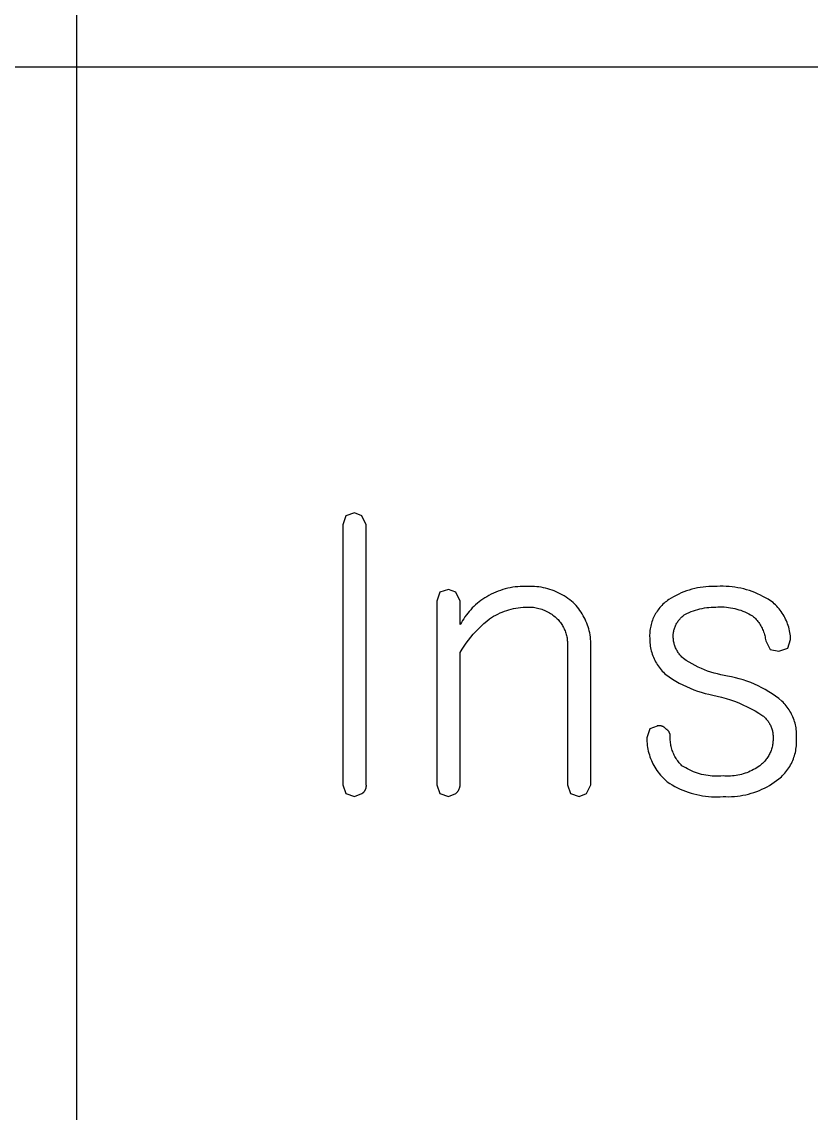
# Model space of a CAD drawing. Header units: millimetres. Extents: x 3033 to 5773, y 123 to 1487.
# Drawn here: x 5676.19 to 5703.89, y 274.85 to 313.14 of the extents above; entities that cross this region are included whole.
import ezdxf

# ---------------------------------------------------------------- set-up
doc = ezdxf.new("R2010")
doc.units = ezdxf.units.MM
doc.header["$MEASUREMENT"] = 0
doc.layers.add('TEX', color=70, linetype='Continuous')

msp = doc.modelspace()

# ---------------------------------------------------------------- linework, layer by layer
at = {"layer": 'TEX'}
for p, q in [((5678.113, 236.563), (5678.113, 386.563)), ((5394.391, 311.563), (5773.113, 311.563)), ((5687.556, 295.806), (5687.453, 295.497)), ((5687.865, 295.909), (5687.556, 295.806)), ((5688.123, 295.806), (5687.865, 295.909)), ((5688.278, 295.497), (5688.123, 295.806)), ((5687.453, 295.497), (5687.453, 286.373)), ((5688.278, 286.373), (5688.278, 295.497)), ((5693.417, 293.301), (5693.33, 293.285)), ((5693.505, 293.314), (5693.417, 293.301)), ((5693.593, 293.323), (5693.505, 293.314)), ((5693.682, 293.33), (5693.593, 293.323)), ((5693.77, 293.334), (5693.682, 293.33)), ((5693.859, 293.334), (5693.77, 293.334)), ((5693.948, 293.332), (5693.859, 293.334)), ((5694.026, 293.334), (5693.948, 293.332)), ((5694.105, 293.333), (5694.026, 293.334)), ((5694.184, 293.33), (5694.105, 293.333)), ((5694.262, 293.323), (5694.184, 293.33)), ((5694.34, 293.314), (5694.262, 293.323)), ((5694.418, 293.303), (5694.34, 293.314)), ((5694.495, 293.288), (5694.418, 293.303)), ((5700.002, 293.297), (5699.904, 293.279)), ((5700.101, 293.311), (5700.002, 293.297)), ((5700.199, 293.322), (5700.101, 293.311)), ((5700.299, 293.33), (5700.199, 293.322)), ((5700.398, 293.334), (5700.299, 293.33)), ((5700.498, 293.335), (5700.398, 293.334)), ((5700.597, 293.332), (5700.498, 293.335)), ((5700.701, 293.336), (5700.597, 293.332)), ((5700.805, 293.337), (5700.701, 293.336)), ((5700.909, 293.334), (5700.805, 293.337)), ((5701.013, 293.328), (5700.909, 293.334)), ((5701.116, 293.318), (5701.013, 293.328)), ((5701.219, 293.305), (5701.116, 293.318)), ((5701.322, 293.288), (5701.219, 293.305)), ((5690.855, 293.126), (5690.752, 292.817)), ((5691.164, 293.229), (5690.855, 293.126)), ((5691.422, 293.126), (5691.164, 293.229)), ((5691.577, 292.817), (5691.422, 293.126)), ((5692.436, 292.929), (5692.369, 292.885)), ((5692.504, 292.971), (5692.436, 292.929)), ((5692.582, 293.015), (5692.504, 292.971)), ((5692.66, 293.056), (5692.582, 293.015)), ((5692.74, 293.095), (5692.66, 293.056)), ((5692.821, 293.13), (5692.74, 293.095)), ((5692.904, 293.163), (5692.821, 293.13)), ((5692.987, 293.194), (5692.904, 293.163)), ((5693.072, 293.221), (5692.987, 293.194)), ((5693.157, 293.245), (5693.072, 293.221)), ((5693.243, 293.267), (5693.157, 293.245)), ((5693.33, 293.285), (5693.243, 293.267)), ((5694.572, 293.271), (5694.495, 293.288)), ((5694.648, 293.251), (5694.572, 293.271)), ((5694.724, 293.229), (5694.648, 293.251)), ((5694.798, 293.204), (5694.724, 293.229)), ((5694.872, 293.176), (5694.798, 293.204)), ((5694.945, 293.146), (5694.872, 293.176)), ((5695.016, 293.113), (5694.945, 293.146)), ((5695.087, 293.078), (5695.016, 293.113)), ((5695.156, 293.041), (5695.087, 293.078)), ((5695.224, 293.001), (5695.156, 293.041)), ((5695.29, 292.958), (5695.224, 293.001)), ((5695.355, 292.914), (5695.29, 292.958)), ((5695.418, 292.867), (5695.355, 292.914)), ((5698.981, 292.921), (5698.896, 292.868)), ((5699.067, 292.971), (5698.981, 292.921)), ((5699.154, 293.018), (5699.067, 292.971)), ((5699.244, 293.062), (5699.154, 293.018)), ((5699.335, 293.102), (5699.244, 293.062)), ((5699.427, 293.14), (5699.335, 293.102)), ((5699.52, 293.174), (5699.427, 293.14)), ((5699.615, 293.205), (5699.52, 293.174)), ((5699.71, 293.233), (5699.615, 293.205)), ((5699.807, 293.258), (5699.71, 293.233)), ((5699.904, 293.279), (5699.807, 293.258)), ((5701.424, 293.268), (5701.322, 293.288)), ((5701.525, 293.244), (5701.424, 293.268)), ((5701.625, 293.217), (5701.525, 293.244)), ((5701.725, 293.186), (5701.625, 293.217)), ((5701.823, 293.152), (5701.725, 293.186)), ((5701.92, 293.115), (5701.823, 293.152)), ((5702.016, 293.074), (5701.92, 293.115)), ((5702.11, 293.03), (5702.016, 293.074)), ((5702.203, 292.984), (5702.11, 293.03)), ((5702.294, 292.933), (5702.203, 292.984)), ((5702.383, 292.88), (5702.294, 292.933)), ((5690.752, 292.817), (5690.752, 286.373)), ((5691.577, 291.992), (5691.577, 292.817)), ((5691.999, 292.576), (5691.944, 292.517)), ((5692.057, 292.632), (5691.999, 292.576)), ((5692.116, 292.687), (5692.057, 292.632)), ((5692.176, 292.74), (5692.116, 292.687)), ((5692.239, 292.79), (5692.176, 292.74)), ((5692.303, 292.839), (5692.239, 292.79)), ((5692.369, 292.885), (5692.303, 292.839)), ((5693.287, 292.515), (5693.368, 292.537)), ((5693.368, 292.537), (5693.449, 292.556)), ((5693.449, 292.556), (5693.532, 292.572)), ((5693.532, 292.572), (5693.614, 292.586)), ((5693.614, 292.586), (5693.697, 292.596)), ((5693.697, 292.596), (5693.78, 292.604)), ((5693.78, 292.604), (5693.864, 292.609)), ((5693.864, 292.609), (5693.948, 292.61)), ((5693.948, 292.61), (5693.997, 292.61)), ((5693.997, 292.61), (5694.047, 292.609)), ((5694.047, 292.609), (5694.096, 292.605)), ((5694.096, 292.605), (5694.145, 292.6)), ((5694.145, 292.6), (5694.195, 292.593)), ((5694.195, 292.593), (5694.243, 292.584)), ((5694.243, 292.584), (5694.292, 292.574)), ((5694.292, 292.574), (5694.34, 292.562)), ((5694.34, 292.562), (5694.388, 292.549)), ((5694.388, 292.549), (5694.435, 292.533)), ((5694.435, 292.533), (5694.481, 292.517)), ((5695.479, 292.818), (5695.418, 292.867)), ((5695.539, 292.767), (5695.479, 292.818)), ((5695.597, 292.713), (5695.539, 292.767)), ((5695.645, 292.66), (5695.597, 292.713)), ((5695.692, 292.605), (5695.645, 292.66)), ((5695.736, 292.548), (5695.692, 292.605)), ((5695.779, 292.489), (5695.736, 292.548)), ((5698.551, 292.551), (5698.52, 292.509)), ((5698.585, 292.591), (5698.551, 292.551)), ((5698.619, 292.63), (5698.585, 292.591)), ((5698.655, 292.668), (5698.619, 292.63)), ((5698.692, 292.705), (5698.655, 292.668)), ((5698.731, 292.74), (5698.692, 292.705)), ((5698.77, 292.775), (5698.731, 292.74)), ((5698.811, 292.807), (5698.77, 292.775)), ((5698.853, 292.838), (5698.811, 292.807)), ((5698.896, 292.868), (5698.853, 292.838)), ((5699.912, 292.525), (5699.989, 292.545)), ((5699.989, 292.545), (5700.068, 292.563)), ((5700.068, 292.563), (5700.146, 292.577)), ((5700.146, 292.577), (5700.226, 292.589)), ((5700.226, 292.589), (5700.305, 292.598)), ((5700.305, 292.598), (5700.385, 292.605)), ((5700.385, 292.605), (5700.465, 292.609)), ((5700.465, 292.609), (5700.546, 292.61)), ((5700.546, 292.61), (5700.62, 292.615)), ((5700.62, 292.615), (5700.695, 292.617)), ((5700.695, 292.617), (5700.77, 292.616)), ((5700.77, 292.616), (5700.845, 292.613)), ((5700.845, 292.613), (5700.919, 292.607)), ((5700.919, 292.607), (5700.994, 292.598)), ((5700.994, 292.598), (5701.068, 292.587)), ((5701.068, 292.587), (5701.141, 292.573)), ((5701.141, 292.573), (5701.214, 292.557)), ((5701.214, 292.557), (5701.287, 292.538)), ((5701.287, 292.538), (5701.359, 292.517)), ((5702.47, 292.824), (5702.383, 292.88)), ((5702.556, 292.765), (5702.47, 292.824)), ((5702.601, 292.724), (5702.556, 292.765)), ((5702.645, 292.681), (5702.601, 292.724)), ((5702.688, 292.637), (5702.645, 292.681)), ((5702.729, 292.592), (5702.688, 292.637)), ((5702.768, 292.545), (5702.729, 292.592)), ((5702.806, 292.497), (5702.768, 292.545)), ((5691.698, 292.2), (5691.655, 292.132)), ((5691.743, 292.267), (5691.698, 292.2)), ((5691.79, 292.332), (5691.743, 292.267)), ((5691.839, 292.395), (5691.79, 292.332)), ((5691.891, 292.457), (5691.839, 292.395)), ((5691.944, 292.517), (5691.891, 292.457)), ((5692.504, 292.116), (5692.607, 292.198)), ((5692.607, 292.198), (5692.678, 292.244)), ((5692.678, 292.244), (5692.749, 292.287)), ((5692.749, 292.287), (5692.823, 292.327)), ((5692.823, 292.327), (5692.897, 292.365)), ((5692.897, 292.365), (5692.973, 292.401)), ((5692.973, 292.401), (5693.05, 292.433)), ((5693.05, 292.433), (5693.128, 292.463)), ((5693.128, 292.463), (5693.207, 292.491)), ((5693.207, 292.491), (5693.287, 292.515)), ((5694.481, 292.517), (5694.527, 292.498)), ((5694.527, 292.498), (5694.573, 292.478)), ((5694.573, 292.478), (5694.617, 292.457)), ((5694.617, 292.457), (5694.661, 292.434)), ((5694.661, 292.434), (5694.704, 292.409)), ((5694.704, 292.409), (5694.747, 292.383)), ((5694.747, 292.383), (5694.788, 292.356)), ((5694.788, 292.356), (5694.828, 292.327)), ((5694.828, 292.327), (5694.867, 292.297)), ((5694.867, 292.297), (5694.906, 292.265)), ((5694.906, 292.265), (5694.943, 292.232)), ((5694.943, 292.232), (5694.979, 292.198)), ((5694.979, 292.198), (5695.008, 292.167)), ((5695.008, 292.167), (5695.037, 292.136)), ((5695.819, 292.43), (5695.779, 292.489)), ((5695.858, 292.369), (5695.819, 292.43)), ((5695.894, 292.306), (5695.858, 292.369)), ((5695.928, 292.243), (5695.894, 292.306)), ((5695.96, 292.178), (5695.928, 292.243)), ((5695.99, 292.112), (5695.96, 292.178)), ((5698.34, 292.192), (5698.321, 292.143)), ((5698.361, 292.24), (5698.34, 292.192)), ((5698.383, 292.287), (5698.361, 292.24)), ((5698.407, 292.333), (5698.383, 292.287)), ((5698.433, 292.379), (5698.407, 292.333)), ((5698.46, 292.423), (5698.433, 292.379)), ((5698.489, 292.467), (5698.46, 292.423)), ((5698.52, 292.509), (5698.489, 292.467)), ((5699.229, 292.122), (5699.249, 292.148)), ((5699.249, 292.148), (5699.269, 292.174)), ((5699.269, 292.174), (5699.291, 292.199)), ((5699.291, 292.199), (5699.313, 292.224)), ((5699.313, 292.224), (5699.336, 292.247)), ((5699.336, 292.247), (5699.36, 292.27)), ((5699.36, 292.27), (5699.385, 292.292)), ((5699.385, 292.292), (5699.41, 292.313)), ((5699.41, 292.313), (5699.436, 292.333)), ((5699.436, 292.333), (5699.463, 292.353)), ((5699.463, 292.353), (5699.535, 292.388)), ((5699.535, 292.388), (5699.609, 292.42)), ((5699.609, 292.42), (5699.683, 292.45)), ((5699.683, 292.45), (5699.758, 292.478)), ((5699.758, 292.478), (5699.835, 292.503)), ((5699.835, 292.503), (5699.912, 292.525)), ((5701.359, 292.517), (5701.429, 292.494)), ((5701.429, 292.494), (5701.5, 292.467)), ((5701.5, 292.467), (5701.569, 292.439)), ((5701.569, 292.439), (5701.637, 292.408)), ((5701.637, 292.408), (5701.704, 292.375)), ((5701.704, 292.375), (5701.77, 292.339)), ((5701.77, 292.339), (5701.834, 292.301)), ((5701.834, 292.301), (5701.869, 292.271)), ((5701.869, 292.271), (5701.903, 292.239)), ((5701.903, 292.239), (5701.935, 292.206)), ((5701.935, 292.206), (5701.966, 292.172)), ((5701.966, 292.172), (5701.997, 292.137)), ((5702.842, 292.448), (5702.806, 292.497)), ((5702.877, 292.397), (5702.842, 292.448)), ((5702.91, 292.345), (5702.877, 292.397)), ((5702.941, 292.293), (5702.91, 292.345)), ((5702.97, 292.239), (5702.941, 292.293)), ((5702.998, 292.184), (5702.97, 292.239)), ((5703.023, 292.129), (5702.998, 292.184)), ((5691.615, 292.063), (5691.577, 291.992)), ((5691.655, 292.132), (5691.615, 292.063)), ((5692.121, 291.755), (5692.212, 291.85)), ((5692.212, 291.85), (5692.307, 291.942)), ((5692.307, 291.942), (5692.404, 292.03)), ((5692.404, 292.03), (5692.504, 292.116)), ((5695.037, 292.136), (5695.064, 292.103)), ((5695.064, 292.103), (5695.09, 292.069)), ((5695.09, 292.069), (5695.115, 292.035)), ((5695.115, 292.035), (5695.139, 291.999)), ((5695.139, 291.999), (5695.162, 291.963)), ((5695.162, 291.963), (5695.183, 291.926)), ((5695.183, 291.926), (5695.204, 291.889)), ((5695.204, 291.889), (5695.222, 291.85)), ((5695.222, 291.85), (5695.24, 291.811)), ((5695.24, 291.811), (5695.256, 291.772)), ((5695.256, 291.772), (5695.271, 291.732)), ((5696.018, 292.046), (5695.99, 292.112)), ((5696.043, 291.978), (5696.018, 292.046)), ((5696.066, 291.91), (5696.043, 291.978)), ((5696.086, 291.84), (5696.066, 291.91)), ((5696.105, 291.771), (5696.086, 291.84)), ((5696.12, 291.7), (5696.105, 291.771)), ((5698.234, 291.789), (5698.229, 291.737)), ((5698.241, 291.841), (5698.234, 291.789)), ((5698.25, 291.892), (5698.241, 291.841)), ((5698.261, 291.943), (5698.25, 291.892)), ((5698.273, 291.994), (5698.261, 291.943)), ((5698.287, 292.044), (5698.273, 291.994)), ((5698.303, 292.094), (5698.287, 292.044)), ((5698.321, 292.143), (5698.303, 292.094)), ((5699.063, 291.729), (5699.07, 291.762)), ((5699.07, 291.762), (5699.077, 291.794)), ((5699.077, 291.794), (5699.086, 291.826)), ((5699.086, 291.826), (5699.095, 291.857)), ((5699.095, 291.857), (5699.106, 291.889)), ((5699.106, 291.889), (5699.118, 291.92)), ((5699.118, 291.92), (5699.131, 291.95)), ((5699.131, 291.95), (5699.145, 291.98)), ((5699.145, 291.98), (5699.159, 292.01)), ((5699.159, 292.01), (5699.175, 292.038)), ((5699.175, 292.038), (5699.192, 292.067)), ((5699.192, 292.067), (5699.21, 292.095)), ((5699.21, 292.095), (5699.229, 292.122)), ((5701.997, 292.137), (5702.026, 292.101)), ((5702.026, 292.101), (5702.053, 292.064)), ((5702.053, 292.064), (5702.08, 292.027)), ((5702.08, 292.027), (5702.105, 291.988)), ((5702.105, 291.988), (5702.128, 291.948)), ((5702.128, 291.948), (5702.151, 291.908)), ((5702.151, 291.908), (5702.172, 291.866)), ((5702.172, 291.866), (5702.191, 291.825)), ((5702.191, 291.825), (5702.209, 291.782)), ((5702.209, 291.782), (5702.226, 291.739)), ((5703.047, 292.072), (5703.023, 292.129)), ((5703.068, 292.015), (5703.047, 292.072)), ((5703.088, 291.957), (5703.068, 292.015)), ((5703.106, 291.898), (5703.088, 291.957)), ((5703.122, 291.839), (5703.106, 291.898)), ((5703.136, 291.78), (5703.122, 291.839)), ((5703.148, 291.72), (5703.136, 291.78)), ((5691.789, 291.346), (5691.867, 291.452)), ((5691.867, 291.452), (5691.948, 291.556)), ((5691.948, 291.556), (5692.033, 291.657)), ((5692.033, 291.657), (5692.121, 291.755)), ((5695.271, 291.732), (5695.284, 291.691)), ((5695.284, 291.691), (5695.296, 291.65)), ((5695.296, 291.65), (5695.307, 291.609)), ((5695.307, 291.609), (5695.316, 291.567)), ((5695.316, 291.567), (5695.324, 291.525)), ((5695.324, 291.525), (5695.33, 291.483)), ((5695.33, 291.483), (5695.335, 291.441)), ((5695.335, 291.441), (5695.338, 291.398)), ((5695.338, 291.398), (5695.34, 291.356)), ((5696.134, 291.629), (5696.12, 291.7)), ((5696.145, 291.558), (5696.134, 291.629)), ((5696.153, 291.486), (5696.145, 291.558)), ((5696.159, 291.414), (5696.153, 291.486)), ((5696.163, 291.342), (5696.159, 291.414)), ((5698.226, 291.685), (5698.224, 291.632)), ((5698.224, 291.632), (5698.224, 291.58)), ((5698.224, 291.58), (5698.226, 291.528)), ((5698.229, 291.737), (5698.226, 291.685)), ((5698.226, 291.528), (5698.226, 291.47)), ((5698.226, 291.47), (5698.228, 291.412)), ((5698.228, 291.412), (5698.232, 291.354)), ((5699.05, 291.595), (5699.051, 291.631)), ((5699.051, 291.559), (5699.05, 291.595)), ((5699.051, 291.631), (5699.054, 291.664)), ((5699.052, 291.524), (5699.051, 291.559)), ((5699.056, 291.488), (5699.052, 291.524)), ((5699.054, 291.664), (5699.058, 291.697)), ((5699.06, 291.452), (5699.056, 291.488)), ((5699.058, 291.697), (5699.063, 291.729)), ((5699.065, 291.417), (5699.06, 291.452)), ((5699.072, 291.382), (5699.065, 291.417)), ((5699.08, 291.347), (5699.072, 291.382)), ((5702.226, 291.739), (5702.241, 291.695)), ((5702.241, 291.695), (5702.254, 291.651)), ((5702.254, 291.651), (5702.266, 291.607)), ((5702.266, 291.607), (5702.276, 291.562)), ((5702.276, 291.562), (5702.285, 291.516)), ((5702.285, 291.516), (5702.293, 291.471)), ((5702.293, 291.471), (5702.298, 291.425)), ((5702.298, 291.425), (5702.453, 291.116)), ((5703.071, 291.167), (5703.174, 291.476)), ((5703.157, 291.659), (5703.148, 291.72)), ((5703.165, 291.598), (5703.157, 291.659)), ((5703.171, 291.537), (5703.165, 291.598)), ((5703.174, 291.476), (5703.171, 291.537)), ((5691.577, 291.012), (5691.644, 291.126)), ((5691.577, 286.425), (5691.577, 291.012)), ((5691.644, 291.126), (5691.714, 291.237)), ((5691.714, 291.237), (5691.789, 291.346)), ((5695.34, 291.313), (5695.339, 291.27)), ((5695.339, 291.27), (5695.339, 286.373)), ((5695.34, 291.356), (5695.34, 291.313)), ((5696.164, 291.27), (5696.163, 291.342)), ((5696.164, 286.373), (5696.164, 291.27)), ((5698.232, 291.354), (5698.238, 291.296)), ((5698.238, 291.296), (5698.246, 291.238)), ((5698.246, 291.238), (5698.256, 291.181)), ((5698.256, 291.181), (5698.267, 291.124)), ((5698.267, 291.124), (5698.281, 291.068)), ((5698.281, 291.068), (5698.297, 291.012)), ((5698.297, 291.012), (5698.315, 290.956)), ((5699.089, 291.312), (5699.08, 291.347)), ((5699.099, 291.278), (5699.089, 291.312)), ((5699.111, 291.244), (5699.099, 291.278)), ((5699.123, 291.211), (5699.111, 291.244)), ((5699.137, 291.178), (5699.123, 291.211)), ((5699.152, 291.145), (5699.137, 291.178)), ((5699.168, 291.113), (5699.152, 291.145)), ((5699.185, 291.081), (5699.168, 291.113)), ((5699.203, 291.051), (5699.185, 291.081)), ((5699.223, 291.02), (5699.203, 291.051)), ((5699.243, 290.991), (5699.223, 291.02)), ((5702.453, 291.116), (5702.762, 291.064)), ((5702.762, 291.064), (5703.071, 291.167)), ((5698.315, 290.956), (5698.335, 290.902)), ((5698.335, 290.902), (5698.356, 290.848)), ((5698.356, 290.848), (5698.38, 290.795)), ((5698.38, 290.795), (5698.405, 290.742)), ((5698.405, 290.742), (5698.432, 290.691)), ((5698.432, 290.691), (5698.461, 290.64)), ((5698.461, 290.64), (5698.491, 290.591)), ((5699.264, 290.962), (5699.243, 290.991)), ((5699.287, 290.934), (5699.264, 290.962)), ((5699.31, 290.907), (5699.287, 290.934)), ((5699.334, 290.88), (5699.31, 290.907)), ((5699.359, 290.855), (5699.334, 290.88)), ((5699.385, 290.83), (5699.359, 290.855)), ((5699.412, 290.806), (5699.385, 290.83)), ((5699.511, 290.739), (5699.412, 290.806)), ((5699.613, 290.675), (5699.511, 290.739)), ((5699.716, 290.615), (5699.613, 290.675)), ((5699.822, 290.558), (5699.716, 290.615)), ((5698.491, 290.591), (5698.523, 290.543)), ((5698.523, 290.543), (5698.557, 290.495)), ((5698.557, 290.495), (5698.593, 290.449)), ((5698.593, 290.449), (5698.63, 290.405)), ((5698.63, 290.405), (5698.669, 290.361)), ((5698.669, 290.361), (5698.709, 290.319)), ((5698.709, 290.319), (5698.75, 290.278)), ((5698.75, 290.278), (5698.793, 290.239)), ((5698.793, 290.239), (5698.907, 290.159)), ((5699.93, 290.505), (5699.822, 290.558)), ((5700.039, 290.455), (5699.93, 290.505)), ((5700.149, 290.408), (5700.039, 290.455)), ((5700.261, 290.365), (5700.149, 290.408)), ((5700.375, 290.326), (5700.261, 290.365)), ((5700.49, 290.291), (5700.375, 290.326)), ((5700.605, 290.26), (5700.49, 290.291)), ((5700.722, 290.232), (5700.605, 290.26)), ((5700.84, 290.208), (5700.722, 290.232)), ((5698.907, 290.159), (5699.024, 290.082)), ((5699.024, 290.082), (5699.143, 290.009)), ((5699.143, 290.009), (5699.264, 289.941)), ((5699.264, 289.941), (5699.388, 289.876)), ((5699.388, 289.876), (5699.514, 289.816)), ((5700.958, 290.188), (5700.84, 290.208)), ((5701.097, 290.161), (5700.958, 290.188)), ((5701.235, 290.13), (5701.097, 290.161)), ((5701.372, 290.093), (5701.235, 290.13)), ((5701.507, 290.053), (5701.372, 290.093)), ((5701.641, 290.007), (5701.507, 290.053)), ((5701.773, 289.957), (5701.641, 290.007)), ((5701.904, 289.902), (5701.773, 289.957)), ((5702.032, 289.843), (5701.904, 289.902)), ((5699.514, 289.816), (5699.642, 289.76)), ((5699.642, 289.76), (5699.772, 289.708)), ((5699.772, 289.708), (5699.903, 289.661)), ((5699.903, 289.661), (5700.036, 289.618)), ((5700.036, 289.618), (5700.17, 289.58)), ((5700.17, 289.58), (5700.306, 289.547)), ((5700.306, 289.547), (5700.443, 289.518)), ((5700.443, 289.518), (5700.598, 289.485)), ((5700.598, 289.485), (5700.752, 289.447)), ((5702.159, 289.78), (5702.032, 289.843)), ((5702.283, 289.712), (5702.159, 289.78)), ((5702.405, 289.64), (5702.283, 289.712)), ((5702.524, 289.564), (5702.405, 289.64)), ((5702.641, 289.484), (5702.524, 289.564)), ((5702.754, 289.399), (5702.641, 289.484)), ((5700.752, 289.447), (5700.905, 289.404)), ((5700.905, 289.404), (5701.057, 289.355)), ((5701.057, 289.355), (5701.207, 289.302)), ((5701.207, 289.302), (5701.355, 289.244)), ((5701.355, 289.244), (5701.501, 289.181)), ((5701.501, 289.181), (5701.645, 289.113)), ((5701.645, 289.113), (5701.786, 289.041)), ((5702.865, 289.311), (5702.754, 289.399)), ((5702.906, 289.271), (5702.865, 289.311)), ((5702.945, 289.23), (5702.906, 289.271)), ((5702.983, 289.187), (5702.945, 289.23)), ((5703.019, 289.143), (5702.983, 289.187)), ((5703.054, 289.098), (5703.019, 289.143)), ((5703.087, 289.052), (5703.054, 289.098)), ((5701.786, 289.041), (5701.925, 288.964)), ((5701.925, 288.964), (5702.062, 288.882)), ((5702.062, 288.882), (5702.195, 288.796)), ((5702.195, 288.796), (5702.221, 288.775)), ((5702.221, 288.775), (5702.246, 288.753)), ((5702.246, 288.753), (5702.27, 288.73)), ((5702.27, 288.73), (5702.294, 288.706)), ((5702.294, 288.706), (5702.316, 288.681)), ((5703.119, 289.004), (5703.087, 289.052)), ((5703.149, 288.956), (5703.119, 289.004)), ((5703.178, 288.906), (5703.149, 288.956)), ((5703.204, 288.856), (5703.178, 288.906)), ((5703.229, 288.804), (5703.204, 288.856)), ((5703.252, 288.752), (5703.229, 288.804)), ((5703.274, 288.699), (5703.252, 288.752)), ((5703.293, 288.646), (5703.274, 288.699)), ((5698.226, 288.332), (5698.123, 288.023)), ((5698.484, 288.435), (5698.226, 288.332)), ((5698.493, 288.438), (5698.484, 288.435)), ((5698.503, 288.44), (5698.493, 288.438)), ((5698.513, 288.442), (5698.503, 288.44)), ((5698.522, 288.443), (5698.513, 288.442)), ((5698.532, 288.444), (5698.522, 288.443)), ((5698.542, 288.445), (5698.532, 288.444)), ((5698.552, 288.446), (5698.542, 288.445)), ((5698.562, 288.446), (5698.552, 288.446)), ((5698.572, 288.446), (5698.562, 288.446)), ((5698.582, 288.445), (5698.572, 288.446)), ((5698.591, 288.444), (5698.582, 288.445)), ((5698.601, 288.443), (5698.591, 288.444)), ((5698.611, 288.442), (5698.601, 288.443)), ((5698.621, 288.44), (5698.611, 288.442)), ((5698.63, 288.438), (5698.621, 288.44)), ((5698.64, 288.435), (5698.63, 288.438)), ((5698.649, 288.432), (5698.64, 288.435)), ((5698.659, 288.429), (5698.649, 288.432)), ((5698.668, 288.426), (5698.659, 288.429)), ((5698.677, 288.422), (5698.668, 288.426)), ((5698.686, 288.418), (5698.677, 288.422)), ((5698.695, 288.414), (5698.686, 288.418)), ((5698.704, 288.409), (5698.695, 288.414)), ((5698.712, 288.404), (5698.704, 288.409)), ((5698.721, 288.399), (5698.712, 288.404)), ((5698.729, 288.393), (5698.721, 288.399)), ((5698.737, 288.388), (5698.729, 288.393)), ((5698.745, 288.381), (5698.737, 288.388)), ((5698.752, 288.375), (5698.745, 288.381)), ((5698.76, 288.369), (5698.752, 288.375)), ((5698.767, 288.362), (5698.76, 288.369)), ((5698.774, 288.355), (5698.767, 288.362)), ((5698.78, 288.347), (5698.774, 288.355)), ((5698.787, 288.34), (5698.78, 288.347)), ((5698.793, 288.332), (5698.787, 288.34)), ((5698.802, 288.328), (5698.793, 288.332)), ((5698.81, 288.323), (5698.802, 288.328)), ((5698.818, 288.318), (5698.81, 288.323)), ((5698.826, 288.312), (5698.818, 288.318)), ((5702.316, 288.681), (5702.338, 288.656)), ((5702.338, 288.656), (5702.359, 288.63)), ((5702.359, 288.63), (5702.379, 288.603)), ((5702.379, 288.603), (5702.398, 288.575)), ((5702.398, 288.575), (5702.416, 288.547)), ((5702.416, 288.547), (5702.433, 288.518)), ((5702.433, 288.518), (5702.449, 288.489)), ((5702.449, 288.489), (5702.464, 288.459)), ((5702.464, 288.459), (5702.478, 288.428)), ((5702.478, 288.428), (5702.491, 288.398)), ((5702.491, 288.398), (5702.503, 288.366)), ((5702.503, 288.366), (5702.513, 288.335)), ((5702.513, 288.335), (5702.523, 288.302)), ((5703.311, 288.591), (5703.293, 288.646)), ((5703.327, 288.537), (5703.311, 288.591)), ((5703.341, 288.481), (5703.327, 288.537)), ((5703.353, 288.426), (5703.341, 288.481)), ((5703.363, 288.369), (5703.353, 288.426)), ((5703.372, 288.313), (5703.363, 288.369)), ((5698.123, 288.023), (5698.124, 287.955)), ((5698.124, 287.955), (5698.127, 287.887)), ((5698.834, 288.307), (5698.826, 288.312)), ((5698.841, 288.301), (5698.834, 288.307)), ((5698.849, 288.295), (5698.841, 288.301)), ((5698.856, 288.288), (5698.849, 288.295)), ((5698.863, 288.282), (5698.856, 288.288)), ((5698.87, 288.275), (5698.863, 288.282)), ((5698.876, 288.268), (5698.87, 288.275)), ((5698.882, 288.261), (5698.876, 288.268)), ((5698.888, 288.253), (5698.882, 288.261)), ((5698.894, 288.245), (5698.888, 288.253)), ((5698.9, 288.238), (5698.894, 288.245)), ((5698.905, 288.229), (5698.9, 288.238)), ((5698.91, 288.221), (5698.905, 288.229)), ((5698.914, 288.213), (5698.91, 288.221)), ((5698.919, 288.204), (5698.914, 288.213)), ((5698.923, 288.196), (5698.919, 288.204)), ((5698.927, 288.187), (5698.923, 288.196)), ((5698.93, 288.178), (5698.927, 288.187)), ((5698.933, 288.169), (5698.93, 288.178)), ((5698.936, 288.16), (5698.933, 288.169)), ((5698.939, 288.15), (5698.936, 288.16)), ((5698.941, 288.141), (5698.939, 288.15)), ((5698.943, 288.132), (5698.941, 288.141)), ((5698.945, 288.122), (5698.943, 288.132)), ((5698.946, 288.113), (5698.945, 288.122)), ((5698.947, 288.103), (5698.946, 288.113)), ((5698.947, 288.094), (5698.947, 288.103)), ((5698.948, 288.084), (5698.947, 288.094)), ((5698.947, 288.029), (5698.948, 288.074)), ((5698.947, 287.983), (5698.947, 288.029)), ((5698.949, 287.937), (5698.947, 287.983)), ((5698.948, 288.074), (5698.948, 288.084)), ((5698.952, 287.891), (5698.949, 287.937)), ((5702.523, 288.302), (5702.531, 288.27)), ((5702.531, 288.27), (5702.539, 288.237)), ((5702.539, 288.237), (5702.545, 288.205)), ((5702.545, 288.205), (5702.55, 288.172)), ((5702.55, 288.172), (5702.554, 288.138)), ((5702.554, 288.138), (5702.557, 288.105)), ((5702.556, 287.971), (5702.555, 287.931)), ((5702.558, 288.005), (5702.556, 287.971)), ((5702.557, 288.105), (5702.558, 288.072)), ((5702.558, 288.072), (5702.559, 288.038)), ((5702.559, 288.038), (5702.558, 288.005)), ((5703.378, 288.256), (5703.372, 288.313)), ((5703.382, 288.199), (5703.378, 288.256)), ((5703.381, 287.971), (5703.384, 288.028)), ((5703.382, 287.913), (5703.381, 287.971)), ((5703.385, 288.142), (5703.382, 288.199)), ((5703.384, 288.028), (5703.385, 288.085)), ((5703.385, 288.085), (5703.385, 288.142)), ((5698.127, 287.887), (5698.133, 287.82)), ((5698.133, 287.82), (5698.141, 287.752)), ((5698.141, 287.752), (5698.151, 287.685)), ((5698.151, 287.685), (5698.164, 287.619)), ((5698.164, 287.619), (5698.178, 287.553)), ((5698.178, 287.553), (5698.195, 287.487)), ((5698.957, 287.846), (5698.952, 287.891)), ((5698.964, 287.801), (5698.957, 287.846)), ((5698.972, 287.756), (5698.964, 287.801)), ((5698.982, 287.711), (5698.972, 287.756)), ((5698.993, 287.667), (5698.982, 287.711)), ((5699.005, 287.623), (5698.993, 287.667)), ((5699.02, 287.579), (5699.005, 287.623)), ((5699.035, 287.536), (5699.02, 287.579)), ((5702.487, 287.581), (5702.473, 287.544)), ((5702.5, 287.619), (5702.487, 287.581)), ((5702.511, 287.657), (5702.5, 287.619)), ((5702.522, 287.695), (5702.511, 287.657)), ((5702.531, 287.734), (5702.522, 287.695)), ((5702.538, 287.773), (5702.531, 287.734)), ((5702.544, 287.813), (5702.538, 287.773)), ((5702.549, 287.852), (5702.544, 287.813)), ((5702.553, 287.892), (5702.549, 287.852)), ((5702.555, 287.931), (5702.553, 287.892)), ((5703.339, 287.507), (5703.351, 287.564)), ((5703.351, 287.564), (5703.361, 287.621)), ((5703.361, 287.621), (5703.369, 287.679)), ((5703.369, 287.679), (5703.376, 287.737)), ((5703.376, 287.737), (5703.38, 287.796)), ((5703.38, 287.796), (5703.382, 287.854)), ((5703.382, 287.854), (5703.382, 287.913)), ((5698.195, 287.487), (5698.214, 287.422)), ((5698.214, 287.422), (5698.235, 287.358)), ((5698.235, 287.358), (5698.259, 287.294)), ((5698.259, 287.294), (5698.284, 287.231)), ((5698.284, 287.231), (5698.312, 287.169)), ((5698.312, 287.169), (5698.342, 287.108)), ((5699.052, 287.494), (5699.035, 287.536)), ((5699.071, 287.452), (5699.052, 287.494)), ((5699.09, 287.41), (5699.071, 287.452)), ((5699.112, 287.37), (5699.09, 287.41)), ((5699.134, 287.33), (5699.112, 287.37)), ((5699.158, 287.291), (5699.134, 287.33)), ((5699.183, 287.253), (5699.158, 287.291)), ((5699.21, 287.215), (5699.183, 287.253)), ((5699.237, 287.179), (5699.21, 287.215)), ((5699.266, 287.144), (5699.237, 287.179)), ((5702.24, 287.176), (5702.212, 287.148)), ((5702.266, 287.206), (5702.24, 287.176)), ((5702.292, 287.236), (5702.266, 287.206)), ((5702.317, 287.268), (5702.292, 287.236)), ((5702.34, 287.3), (5702.317, 287.268)), ((5702.363, 287.333), (5702.34, 287.3)), ((5702.384, 287.366), (5702.363, 287.333)), ((5702.404, 287.4), (5702.384, 287.366)), ((5702.423, 287.435), (5702.404, 287.4)), ((5702.441, 287.471), (5702.423, 287.435)), ((5702.458, 287.507), (5702.441, 287.471)), ((5702.473, 287.544), (5702.458, 287.507)), ((5703.199, 287.123), (5703.224, 287.175)), ((5703.224, 287.175), (5703.248, 287.229)), ((5703.248, 287.229), (5703.27, 287.283)), ((5703.27, 287.283), (5703.29, 287.338)), ((5703.29, 287.338), (5703.308, 287.394)), ((5703.308, 287.394), (5703.324, 287.45)), ((5703.324, 287.45), (5703.339, 287.507)), ((5698.342, 287.108), (5698.373, 287.049)), ((5698.373, 287.049), (5698.407, 286.99)), ((5698.407, 286.99), (5698.443, 286.932)), ((5698.443, 286.932), (5698.48, 286.876)), ((5698.48, 286.876), (5698.52, 286.821)), ((5698.52, 286.821), (5698.561, 286.767)), ((5699.296, 287.109), (5699.266, 287.144)), ((5699.328, 287.076), (5699.296, 287.109)), ((5699.36, 287.043), (5699.328, 287.076)), ((5699.424, 287.002), (5699.36, 287.043)), ((5699.489, 286.963), (5699.424, 287.002)), ((5699.556, 286.927), (5699.489, 286.963)), ((5699.623, 286.893), (5699.556, 286.927)), ((5699.692, 286.861), (5699.623, 286.893)), ((5699.762, 286.831), (5699.692, 286.861)), ((5699.833, 286.804), (5699.762, 286.831)), ((5699.905, 286.779), (5699.833, 286.804)), ((5701.635, 286.798), (5701.573, 286.776)), ((5701.695, 286.821), (5701.635, 286.798)), ((5701.755, 286.847), (5701.695, 286.821)), ((5701.814, 286.875), (5701.755, 286.847)), ((5701.872, 286.905), (5701.814, 286.875)), ((5701.929, 286.937), (5701.872, 286.905)), ((5701.984, 286.97), (5701.929, 286.937)), ((5702.039, 287.006), (5701.984, 286.97)), ((5702.092, 287.043), (5702.039, 287.006)), ((5702.123, 287.068), (5702.092, 287.043)), ((5702.154, 287.094), (5702.123, 287.068)), ((5702.183, 287.12), (5702.154, 287.094)), ((5702.212, 287.148), (5702.183, 287.12)), ((5702.932, 286.74), (5702.971, 286.783)), ((5702.971, 286.783), (5703.009, 286.828)), ((5703.009, 286.828), (5703.045, 286.875)), ((5703.045, 286.875), (5703.079, 286.922)), ((5703.079, 286.922), (5703.111, 286.971)), ((5703.111, 286.971), (5703.142, 287.02)), ((5703.142, 287.02), (5703.171, 287.071)), ((5703.171, 287.071), (5703.199, 287.123)), ((5691.576, 286.392), (5691.577, 286.409)), ((5691.577, 286.409), (5691.577, 286.425)), ((5698.561, 286.767), (5698.604, 286.715)), ((5698.604, 286.715), (5698.649, 286.664)), ((5698.649, 286.664), (5698.696, 286.615)), ((5698.696, 286.615), (5698.744, 286.567)), ((5698.744, 286.567), (5698.793, 286.521)), ((5698.793, 286.521), (5698.845, 286.476)), ((5698.845, 286.476), (5698.931, 286.42)), ((5698.931, 286.42), (5699.019, 286.367)), ((5699.977, 286.757), (5699.905, 286.779)), ((5700.05, 286.738), (5699.977, 286.757)), ((5700.124, 286.72), (5700.05, 286.738)), ((5700.199, 286.706), (5700.124, 286.72)), ((5700.274, 286.694), (5700.199, 286.706)), ((5700.349, 286.684), (5700.274, 286.694)), ((5700.424, 286.678), (5700.349, 286.684)), ((5700.5, 286.673), (5700.424, 286.678)), ((5700.576, 286.672), (5700.5, 286.673)), ((5700.652, 286.673), (5700.576, 286.672)), ((5700.728, 286.676), (5700.652, 286.673)), ((5700.803, 286.683), (5700.728, 286.676)), ((5700.868, 286.678), (5700.803, 286.683)), ((5700.933, 286.676), (5700.868, 286.678)), ((5700.998, 286.676), (5700.933, 286.676)), ((5701.063, 286.679), (5700.998, 286.676)), ((5701.128, 286.683), (5701.063, 286.679)), ((5701.193, 286.69), (5701.128, 286.683)), ((5701.258, 286.699), (5701.193, 286.69)), ((5701.322, 286.71), (5701.258, 286.699)), ((5701.385, 286.723), (5701.322, 286.71)), ((5701.449, 286.739), (5701.385, 286.723)), ((5701.511, 286.756), (5701.449, 286.739)), ((5701.573, 286.776), (5701.511, 286.756)), ((5702.432, 286.353), (5702.518, 286.406)), ((5702.518, 286.406), (5702.601, 286.461)), ((5702.601, 286.461), (5702.683, 286.519)), ((5702.683, 286.519), (5702.762, 286.579)), ((5702.762, 286.579), (5702.807, 286.617)), ((5702.807, 286.617), (5702.85, 286.657)), ((5702.85, 286.657), (5702.892, 286.698)), ((5702.892, 286.698), (5702.932, 286.74)), ((5687.453, 286.373), (5687.556, 286.064)), ((5687.556, 286.064), (5687.865, 285.961)), ((5687.865, 285.961), (5688.123, 286.064)), ((5688.123, 286.064), (5688.132, 286.07)), ((5688.132, 286.07), (5688.141, 286.075)), ((5688.141, 286.075), (5688.15, 286.081)), ((5688.15, 286.081), (5688.159, 286.088)), ((5688.159, 286.088), (5688.167, 286.095)), ((5688.167, 286.095), (5688.175, 286.102)), ((5688.175, 286.102), (5688.183, 286.109)), ((5688.183, 286.109), (5688.191, 286.117)), ((5688.191, 286.117), (5688.198, 286.124)), ((5688.198, 286.124), (5688.206, 286.132)), ((5688.206, 286.132), (5688.212, 286.141)), ((5688.212, 286.141), (5688.219, 286.149)), ((5688.219, 286.149), (5688.225, 286.158)), ((5688.225, 286.158), (5688.231, 286.167)), ((5688.231, 286.167), (5688.237, 286.176)), ((5688.237, 286.176), (5688.242, 286.186)), ((5688.242, 286.186), (5688.247, 286.195)), ((5688.247, 286.195), (5688.252, 286.205)), ((5688.252, 286.205), (5688.256, 286.215)), ((5688.256, 286.215), (5688.26, 286.225)), ((5688.26, 286.225), (5688.264, 286.235)), ((5688.264, 286.235), (5688.267, 286.245)), ((5688.267, 286.245), (5688.27, 286.256)), ((5688.27, 286.256), (5688.272, 286.266)), ((5688.272, 286.266), (5688.275, 286.277)), ((5688.275, 286.277), (5688.276, 286.287)), ((5688.276, 286.287), (5688.278, 286.298)), ((5688.279, 286.363), (5688.278, 286.373)), ((5688.278, 286.298), (5688.279, 286.309)), ((5688.28, 286.352), (5688.279, 286.363)), ((5688.279, 286.309), (5688.28, 286.319)), ((5688.28, 286.341), (5688.28, 286.352)), ((5688.28, 286.33), (5688.28, 286.341)), ((5688.28, 286.319), (5688.28, 286.33)), ((5690.752, 286.373), (5690.855, 286.064)), ((5690.855, 286.064), (5691.164, 285.961)), ((5691.164, 285.961), (5691.422, 286.064)), ((5691.422, 286.064), (5691.434, 286.075)), ((5691.434, 286.075), (5691.445, 286.086)), ((5691.445, 286.086), (5691.456, 286.098)), ((5691.456, 286.098), (5691.467, 286.111)), ((5691.467, 286.111), (5691.477, 286.123)), ((5691.477, 286.123), (5691.487, 286.136)), ((5691.487, 286.136), (5691.496, 286.149)), ((5691.496, 286.149), (5691.505, 286.163)), ((5691.505, 286.163), (5691.513, 286.177)), ((5691.513, 286.177), (5691.521, 286.191)), ((5691.521, 286.191), (5691.529, 286.205)), ((5691.529, 286.205), (5691.536, 286.22)), ((5691.536, 286.22), (5691.542, 286.235)), ((5691.542, 286.235), (5691.548, 286.25)), ((5691.548, 286.25), (5691.553, 286.265)), ((5691.553, 286.265), (5691.558, 286.281)), ((5691.558, 286.281), (5691.562, 286.296)), ((5691.562, 286.296), (5691.566, 286.312)), ((5691.566, 286.312), (5691.569, 286.328)), ((5691.569, 286.328), (5691.572, 286.344)), ((5691.572, 286.344), (5691.574, 286.36)), ((5691.574, 286.36), (5691.575, 286.376)), ((5691.575, 286.376), (5691.576, 286.392)), ((5695.339, 286.373), (5695.443, 286.064)), ((5695.443, 286.064), (5695.752, 285.961)), ((5695.752, 285.961), (5696.01, 286.064)), ((5696.01, 286.064), (5696.164, 286.373)), ((5699.019, 286.367), (5699.109, 286.316)), ((5699.109, 286.316), (5699.201, 286.269)), ((5699.201, 286.269), (5699.294, 286.225)), ((5699.294, 286.225), (5699.389, 286.184)), ((5699.389, 286.184), (5699.485, 286.146)), ((5699.485, 286.146), (5699.582, 286.111)), ((5699.582, 286.111), (5699.681, 286.08)), ((5699.681, 286.08), (5699.78, 286.052)), ((5699.78, 286.052), (5699.88, 286.027)), ((5699.88, 286.027), (5699.981, 286.006)), ((5701.5, 286.005), (5701.598, 286.025)), ((5701.598, 286.025), (5701.696, 286.048)), ((5701.696, 286.048), (5701.792, 286.075)), ((5701.792, 286.075), (5701.887, 286.105)), ((5701.887, 286.105), (5701.982, 286.138)), ((5701.982, 286.138), (5702.075, 286.175)), ((5702.075, 286.175), (5702.166, 286.215)), ((5702.166, 286.215), (5702.257, 286.258)), ((5702.257, 286.258), (5702.345, 286.304)), ((5702.345, 286.304), (5702.432, 286.353)), ((5699.981, 286.006), (5700.083, 285.988)), ((5700.083, 285.988), (5700.185, 285.974)), ((5700.185, 285.974), (5700.288, 285.963)), ((5700.288, 285.963), (5700.391, 285.956)), ((5700.391, 285.956), (5700.494, 285.952)), ((5700.494, 285.952), (5700.597, 285.951)), ((5700.597, 285.951), (5700.7, 285.954)), ((5700.7, 285.954), (5700.803, 285.961)), ((5700.803, 285.961), (5700.903, 285.957)), ((5700.903, 285.957), (5701.003, 285.956)), ((5701.003, 285.956), (5701.103, 285.959)), ((5701.103, 285.959), (5701.203, 285.965)), ((5701.203, 285.965), (5701.303, 285.975)), ((5701.303, 285.975), (5701.402, 285.988)), ((5701.402, 285.988), (5701.5, 286.005))]:
    msp.add_line(p, q, dxfattribs=at)

doc.saveas('drawing.dxf')
